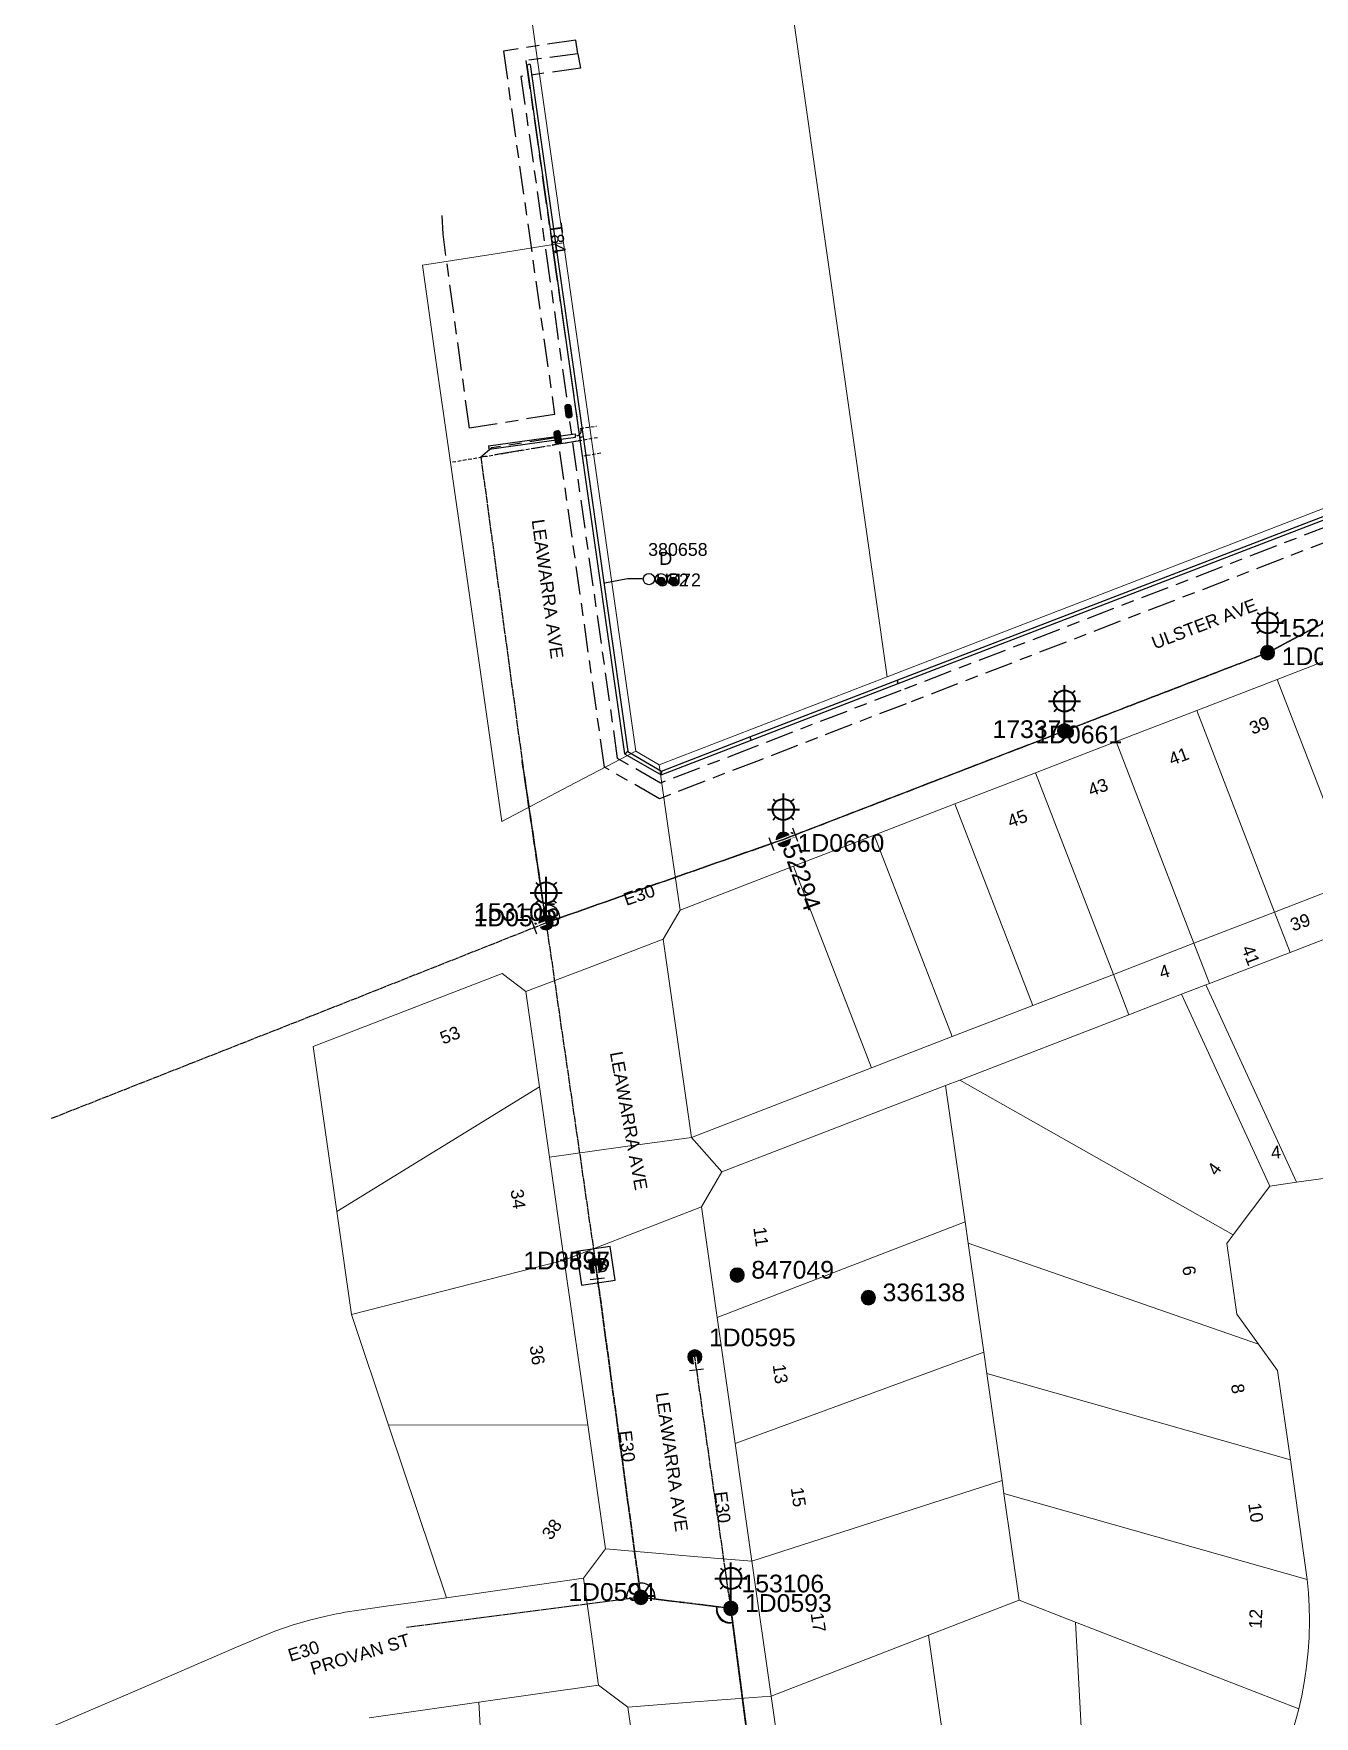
# Model space of a CAD drawing. Header units: metres. Extents: x 303026 to 304293, y 6173158 to 6174419.
# Drawn here: x 303026.3 to 303207, y 6173760.4 to 6173997.8 of the extents above; entities that cross this region are included whole.
import ezdxf
from ezdxf.enums import TextEntityAlignment as Align

# ---------------------------------------------------------------- set-up
doc = ezdxf.new("R2010")
doc.units = ezdxf.units.M
for name, pattern in [('Cable Exist OH', [1, 1, 0]), ('Cable Exist UG', [8.2, 4, -1.2, 1.8, -1.2]), ('DASHED', [0.75, 0.5, -0.25])]:
    doc.linetypes.add(name, pattern=pattern)
doc.layers.get('0').update_dxf_attribs({"color": 6})
doc.layers.add('Cadastre Land Parcels_SP_EXT', color=9, linetype='Continuous', lineweight=5)
doc.layers.add('Cadastre Roads_SP_EXT', color=9, linetype='Continuous', lineweight=5)
for name, color, linetype in [('Duct_SP_EXT', 7, 'Continuous'), ('Equip_HV_EXT', 7, 'Continuous'), ('Equip_SP_HV_EXT', 7, 'Continuous'), ('Equip_SP_SL_EXT', 7, 'Continuous'), ('Mains_HV_EXT', 7, 'Continuous'), ('Mains_LV_EXT', 7, 'Continuous'), ('Mains_SL_EXT', 7, 'Continuous'), ('SupportsOH_SP_TR_HV_LV_SL_EXT', 7, 'Continuous'), ('Trench_SP_EXT', 7, 'Continuous')]:
    doc.layers.add(name, color=color, linetype=linetype)
doc.layers.add('UNKNOWN_FEATURES', color=1, linetype='DASHED', plot=False)
doc.styles.add('iecARIAL', font='arial.ttf', dxfattribs={"height": 2})
doc.styles.add('POLE_LABEL', font='arial.ttf')
doc.styles.get("Standard").update_dxf_attribs({"font": 'arial.ttf'})

# ---------------------------------------------------------------- blocks, each defined once
blk = doc.blocks.new('DUCT_EXT')
blk.add_circle((0, 0.8), 0.8)
at = {"flags": 1}
blk.add_attdef('Z', (0, 0), '', height=0.2, dxfattribs=at)
at = {"flags": 9}
for tag, p in [('DUCT_CODE', (0, 0)), ('XSECT_TYPE', (0, -0.2)), ('STATE', (0, -0.6)), ('FB_REFERENCE', (0, -0.4)), ('NOTES', (0, -0.8))]:
    blk.add_attdef(tag, text='', height=0.2, dxfattribs=at).set_placement(p, align=Align.MIDDLE_LEFT)
blk = doc.blocks.new('SL_LANTERN_EXT')
at = {"lineweight": 40}
for p, q in [((-1.46, 5.68), (-1.06, 5.28)), ((0, 1.97), (0, 6.47)), ((1.46, 5.68), (1.06, 5.28)), ((-2.25, 4.22), (2.25, 4.22)), ((-1.46, 2.76), (-1.06, 3.16)), ((0, 0), (0, 2.72)), ((1.46, 2.76), (1.06, 3.16))]:
    blk.add_line(p, q, dxfattribs=at)
blk.add_circle((0, 4.22), 1.5, dxfattribs=at)
at = {"style": 'iecARIAL', "flags": 8}
blk.add_attdef('ASSET_NUM', (1.5, 1.5), '', height=2.5, dxfattribs=at)
for tag, p, height, flags in [('OPERATING_VOLTAGE', (0.98, -1.65), 0.2, 9), ('ORIENTATION', (0.98, -1.85), 0.2, 9), ('OWNED_BY', (0.98, -2.05), 0.2, 9), ('STATE', (0.98, -2.25), 0.2, 9), ('CONSTRUCTED_VOLTAGE', (0.98, -0.65), 0.2, 9), ('CONTROL_TYPE', (0.98, -0.85), 0.2, 9), ('LANTERN_PURPOSE', (0.98, -1.05), 0.2, 9), ('LANTERN_TYPE', (0.98, -1.25), 0.2, 9), ('NO_PHASES', (0.98, -1.45), 0.2, 9), ('USAGE', (0.98, -2.45), 0.2, 9), ('LNUMBER', (2.18, -3.25), 2.5, 8), ('CEXIST', (0.98, -2.65), 0.2, 9), ('CNEW', (0.98, -2.85), 0.2, 9), ('CNUMBER', (0.98, -3.05), 0.2, 9), ('CREMOVE', (0.98, -3.25), 0.2, 9), ('CREPLACE', (0.98, -3.45), 0.2, 9), ('LKINGHEIGHT', (0.98, -3.65), 0.2, 9), ('LBRACKET', (0.98, -3.85), 0.2, 9), ('LBRACKETVOCAB', (0.98, -4.05), 0.2, 9), ('LCATEGORY', (0.98, -4.25), 0.2, 9), ('LCHARGE1', (0.98, -4.45), 0.2, 9), ('LCHARGE1PERCENT', (0.98, -4.65), 0.2, 9), ('LCHARGE2', (0.98, -4.85), 0.2, 9), ('LCHARGE2PERCENT', (0.98, -5.05), 0.2, 9), ('LCHARGE3', (0.98, -5.25), 0.2, 9), ('LCHARGE3PERCENT', (0.98, -5.45), 0.2, 9), ('LEXIST', (0.98, -5.65), 0.2, 9), ('LLAMP', (0.98, -5.85), 0.2, 9), ('LLAMPVOCAB', (0.98, -6.05), 0.2, 9), ('LMAST', (0.98, -6.25), 0.2, 9), ('LMASTVOCAB', (0.98, -6.45), 0.2, 9), ('LNEW', (0.98, -6.65), 0.2, 9), ('LANTNUMBER', (0.98, -6.85), 0.2, 9), ('LOUTREACH', (0.98, -7.25), 0.2, 9), ('STREETNAME', (0.98, -9.25), 0.2, 9), ('SUBURB', (0.98, -9.45), 0.2, 1), ('LOUTREACHVOCAB', (0.98, -7.45), 0.2, 9), ('LRATECODE', (0.98, -7.65), 0.2, 9), ('LREMOVE', (0.98, -7.85), 0.2, 9), ('LREPLACE', (0.98, -8.05), 0.2, 9), ('LTYPE', (0.98, -8.25), 0.2, 9), ('LTYPEVOCAB', (0.98, -8.45), 0.2, 9), ('LEGEND', (0.98, -8.65), 0.2, 9), ('LOCATION', (0.98, -8.85), 0.2, 9), ('NOTES', (0.98, -9.05), 0.2, 9)]:
    blk.add_attdef(tag, p, '', height=height, dxfattribs=dict(flags=flags))
blk = doc.blocks.new('POLE_EXT')
blk.add_hatch(color=256).paths.add_polyline_path([(-1, 0, 1), (1, 0, 1)])
blk.add_lwpolyline([(-1, 0, 1), (1, 0, 1)], format="xyb", close=True)
for tag, height, flags, p in [('pNumber', 2.5, 8, (-17.84, 2.07)), ('OWNED_BY', 0.2, 9, (1.35, -0.4)), ('SPECIAL_USE', 0.2, 9, (1.35, -0.8)), ('STATE', 0.2, 9, (1.35, -1)), ('cLV', 0.2, 9, (1.35, -1.4)), ('hDepth', 0.2, 9, (1.35, -1.6)), ('hDia', 0.2, 9, (1.35, -1.8)), ('cHV', 0.2, 9, (1.35, -2)), ('PARENT', 0.2, 9, (1.35, -0.6)), ('USAGE', 0.2, 9, (1.35, -1.2)), ('LBRACKET', 0.2, 9, (1.35, -2.2)), ('LExisting', 0.2, 9, (1.35, -2.4)), ('cLinedev', 0.2, 9, (1.35, -3.4)), ('pExisting', 0.2, 9, (1.35, -3.8)), ('pFooting', 0.2, 9, (1.35, -4.4)), ('pNew', 0.2, 9, (1.35, -4.6)), ('LANTNUMBER', 0.2, 9, (1.35, -2.6)), ('LOther', 0.2, 9, (1.35, -2.8)), ('LRemove', 0.2, 9, (1.35, -3)), ('LEGEND', 0.2, 9, (1.35, -3.2)), ('LOCATION', 0.2, 9, (1.35, -3.6)), ('PFNUMBER', 0.2, 9, (1.35, -4)), ('NEWPFNUMBER', 0.2, 9, (1.35, -4.2)), ('pRelocate', 0.2, 9, (1.35, -5)), ('pRemove', 0.2, 9, (1.35, -5.2)), ('pReplace', 0.2, 9, (1.35, -5.4)), ('pStay', 0.2, 9, (1.35, -5.6)), ('pType', 0.2, 9, (1.35, -5.8)), ('cspan', 0.2, 9, (1.35, -6)), ('STREETNAME', 0.2, 9, (1.35, -6.2)), ('SUBURB', 0.2, 9, (1.35, -6.4)), ('OPERATED_BY', 0.2, 9, (1.36, -7.01)), ('NOTES', 0.2, 9, (1.35, -6.6)), ('MAINTAINED_BY', 0.2, 9, (1.36, -6.81))]:
    blk.add_attdef(tag, text='', height=height, dxfattribs=dict(flags=flags)).set_placement(p, align=Align.MIDDLE_LEFT)
at = {"style": 'POLE_LABEL'}
for tag, height, flags, p in [('ASSET_NUM', 2.5, 8, (2, 2)), ('STRUCTURE_PLANT_NUMBER', 0.2, 9, (1.35, 0.03)), ('STREET_CODE', 0.2, 9, (1.35, -0.2))]:
    blk.add_attdef(tag, text='', height=height, dxfattribs=dict(at, flags=flags)).set_placement(p, align=Align.MIDDLE_LEFT)
at = {"flags": 1}
blk.add_attdef('Z', (1.35, -7.33), '', height=0.2, dxfattribs=at)
blk = doc.blocks.new('HV_STJ_EXT')
h = blk.add_hatch(color=256)
edge = h.paths.add_edge_path()
edge.add_ellipse((-0.59, 0.13), major_axis=(0.226, 0.226), ratio=1, start_angle=45, end_angle=135)
edge.add_line((-0.91, 0.13), (-0.91, -0.13))
edge.add_ellipse((-0.59, -0.13), major_axis=(0.226, 0.226), ratio=1, start_angle=135, end_angle=225)
edge.add_line((-0.59, -0.45), (0.59, -0.45))
edge.add_ellipse((0.59, -0.13), major_axis=(-0.226, 0.226), ratio=1, start_angle=135, end_angle=225)
edge.add_line((0.91, -0.13), (0.91, 0.13))
edge.add_ellipse((0.59, 0.13), major_axis=(-0.226, 0.226), ratio=1, start_angle=225, end_angle=315)
edge.add_line((0.59, 0.45), (-0.59, 0.45))
blk.add_lwpolyline([(-0.91, 0.13), (-0.91, -0.13, 0.414214), (-0.59, -0.45), (0.59, -0.45, 0.414214), (0.91, -0.13), (0.91, 0.13, 0.414214), (0.59, 0.45), (-0.59, 0.45, 0.414214)], format="xyb", close=True)
for tag, flags, p in [('ORIENTATION', 9, (1.5, 0)), ('Z', 1, (1.5, -0.8)), ('USAGE', 9, (1.5, -0.2)), ('LEGEND', 9, (1.5, -0.4)), ('NOTES', 9, (1.5, -0.6))]:
    blk.add_attdef(tag, text='', height=0.2, dxfattribs=dict(flags=flags)).set_placement(p, align=Align.MIDDLE_LEFT)
blk = doc.blocks.new('HV_LOAD_BREAK_EXT')
blk.add_lwpolyline([(-2.4, -2.4), (2.4, -2.4), (2.4, 2.4), (-2.4, 2.4)], close=True)
at = {"insert": (-1.1, 0.99), "char_height": 2, "width": 2.9628, "attachment_point": 1}
blk.add_mtext('{\\Fisocp|c0;LB}', dxfattribs=at)
for tag, height, flags, p in [('ASSET_NUM', 2.5, 8, (2, 2)), ('STREET_CODE', 0.2, 9, (1.5, 0)), ('ACTUAL_STATUS', 0.2, 9, (1.5, -0.2)), ('CONSTRUCTED_VOLTAGE', 0.2, 9, (1.5, -0.4)), ('OPERATING_VOLTAGE', 0.2, 9, (1.5, -0.8)), ('ORIENTATION', 0.2, 9, (1.5, -1)), ('OWNED_BY', 0.2, 9, (1.5, -1.2)), ('OPERATED_BY', 0.2, 9, (1.5, -1.4)), ('STATE', 0.2, 9, (1.5, -1.8)), ('SWITCH_TYPE', 0.2, 9, (1.5, -2)), ('NO_PHASES', 0.2, 9, (1.5, -0.6)), ('MAINTAINED_BY', 0.2, 9, (1.5, -1.6)), ('USAGE', 0.2, 9, (1.5, -2.2)), ('LEGEND', 0.2, 9, (1.5, -2.4)), ('STREETNAME', 0.2, 9, (1.5, -2.8)), ('SUBURB', 0.2, 9, (1.5, -3)), ('Z', 0.2, 1, (1.5, -3.6)), ('LOCATION', 0.2, 9, (1.5, -2.6)), ('NOTES', 0.2, 9, (1.5, -3.2)), ('LABEL_ALIGNMENT', 0.2, 9, (1.5, -3.4))]:
    blk.add_attdef(tag, text='', height=height, dxfattribs=dict(flags=flags)).set_placement(p, align=Align.MIDDLE_LEFT)
blk = doc.blocks.new('End Shackle_EXT')
at = {"flags": 9}
blk.add_attdef('NOTES', text='', height=0.2, dxfattribs=at).set_placement((0, -1.6), align=Align.MIDDLE_LEFT)
blk.add_wipeout([(0, 0.25), (1.81, 0.25), (1.82, -0.25), (0, -0.25)])
blk.add_line((1.81, -1), (1.81, 1))
at = {"flags": 1}
blk.add_attdef('Z', (0, 0), '', height=0.2, dxfattribs=at)
at = {"flags": 9}
for tag, p in [('CONNECTOR_TYPE', (0, 0)), ('CONSTRUCTED_VOLTAGE', (0, -0.2)), ('OPERATING_VOLTAGE', (0, -0.6)), ('ORIENTATION', (0, -0.8)), ('OWNED_BY', (0, -1)), ('STATE', (0, -1.2)), ('NO_PHASES', (0, -0.4)), ('USAGE', (0, -1.4))]:
    blk.add_attdef(tag, text='', height=0.2, dxfattribs=at).set_placement(p, align=Align.MIDDLE_LEFT)
blk = doc.blocks.new('CABLE_LARGE_EXT')
h = blk.add_hatch(color=256)
edge = h.paths.add_edge_path()
edge.add_arc((0, 0.55), 0.55, 0, 360)
blk.add_circle((0, 0.55), 0.55)
at = {"flags": 1}
blk.add_attdef('Z', (0, 0), '', height=0.2, dxfattribs=at)
at = {"flags": 9}
for tag, p in [('COND_CODE', (0, 0)), ('STATE', (0, -0.4)), ('XSECT_SIZE', (0, -0.6)), ('FB_REFERENCE', (0, -0.2)), ('NOTES', (0, -0.8))]:
    blk.add_attdef(tag, text='', height=0.2, dxfattribs=at).set_placement(p, align=Align.MIDDLE_LEFT)

msp = doc.modelspace()

# ---------------------------------------------------------------- linework, layer by layer
at = {"layer": 'Cadastre Land Parcels_SP_EXT', "linetype": 'Continuous'}
for points in [[(303230.15, 6173939.26), (303235.02, 6173942.75), (303230.35, 6173975.54), (303228.12, 6173991.23), (303225.88, 6174006.93), (303223.65, 6174022.62), (303221.41, 6174038.31), (303219.18, 6174054.01), (303216.95, 6174069.7), (303214.71, 6174085.39), (303212.48, 6174101.08), (303210.24, 6174116.78), (303205.11, 6174152.8), (303116.59, 6174118.63), (303146.7, 6173907.06), (303230.15, 6173939.26)], [(303146.7, 6173907.06), (303116.59, 6174118.63), (303110.02, 6174116.1), (303084.4, 6174106.21), (303081.98, 6174102.09), (303097.97, 6173989.74), (303101.03, 6173968.25), (303111.24, 6173896.55), (303114.51, 6173894.63), (303146.7, 6173907.06)], [(303224.09, 6173882.64), (303213.1, 6173911.08), (303201.73, 6173906.68), (303212.72, 6173878.25), (303224.09, 6173882.64)], [(303212.72, 6173878.25), (303201.73, 6173906.68), (303190.36, 6173902.29), (303201.34, 6173873.85), (303212.72, 6173878.25)], [(303201.34, 6173873.85), (303190.36, 6173902.29), (303178.98, 6173897.9), (303189.97, 6173869.46), (303201.34, 6173873.85)], [(303189.97, 6173869.46), (303178.98, 6173897.9), (303167.61, 6173893.5), (303178.6, 6173865.06), (303189.97, 6173869.46)], [(303178.6, 6173865.06), (303167.61, 6173893.5), (303156.24, 6173889.11), (303167.22, 6173860.67), (303178.6, 6173865.06)], [(303167.22, 6173860.67), (303156.24, 6173889.11), (303144.86, 6173884.71), (303155.85, 6173856.28), (303167.22, 6173860.67)], [(303155.85, 6173856.28), (303144.86, 6173884.71), (303133.49, 6173880.32), (303144.48, 6173851.88), (303155.85, 6173856.28)], [(303144.48, 6173851.88), (303133.49, 6173880.32), (303117.5, 6173874.14), (303115.09, 6173870.02), (303119.07, 6173842.07), (303144.48, 6173851.88)], [(303224.92, 6173876.42), (303214.92, 6173872.56), (303203.54, 6173868.17), (303192.17, 6173863.77), (303191.64, 6173863.57), (303204.44, 6173835.73), (303210.66, 6173836.61), (303213.34, 6173834.6), (303224.92, 6173876.42)], [(303214.92, 6173872.56), (303212.72, 6173878.25), (303201.34, 6173873.85), (303203.54, 6173868.17), (303214.92, 6173872.56)], [(303203.54, 6173868.17), (303201.34, 6173873.85), (303189.97, 6173869.46), (303192.17, 6173863.77), (303203.54, 6173868.17)], [(303188.22, 6173862.25), (303191.64, 6173863.57), (303192.17, 6173863.77), (303189.97, 6173869.46), (303178.6, 6173865.06), (303180.79, 6173859.38), (303188.22, 6173862.25)], [(303097.64, 6173849.19), (303095.72, 6173862.66), (303092.36, 6173865.18), (303065.72, 6173854.9), (303069.05, 6173831.59), (303097.64, 6173849.19)], [(303200.66, 6173835.19), (303188.22, 6173862.25), (303180.79, 6173859.38), (303156.95, 6173850.16), (303195.51, 6173828.33), (303200.66, 6173835.19)], [(303202.57, 6173835.46), (303204.44, 6173835.73), (303191.64, 6173863.57), (303188.22, 6173862.25), (303200.66, 6173835.19), (303202.57, 6173835.46)], [(303196.02, 6173817.11), (303194.6, 6173827.11), (303195.51, 6173828.33), (303156.95, 6173850.16), (303154.94, 6173849.39), (303157.68, 6173830.17), (303158.12, 6173827.15), (303199.09, 6173812.88), (303196.02, 6173817.11)], [(303101.12, 6173824.75), (303099.05, 6173839.3), (303097.64, 6173849.19), (303069.05, 6173831.59), (303071.12, 6173817.1), (303101.12, 6173824.75)], [(303157.68, 6173830.17), (303154.94, 6173849.39), (303123.38, 6173837.19), (303120.49, 6173832.26), (303122.71, 6173816.67), (303157.68, 6173830.17)], [(303160.31, 6173811.76), (303158.12, 6173827.15), (303157.68, 6173830.17), (303122.71, 6173816.67), (303125.25, 6173798.86), (303160.31, 6173811.76)], [(303201.77, 6173809.18), (303199.09, 6173812.88), (303158.12, 6173827.15), (303160.31, 6173811.76), (303160.74, 6173808.74), (303203.57, 6173796.58), (303201.77, 6173809.18)], [(303104.44, 6173801.51), (303101.12, 6173824.75), (303071.12, 6173817.1), (303076.35, 6173801.49), (303104.44, 6173801.51)], [(303162.89, 6173793.65), (303160.74, 6173808.74), (303160.31, 6173811.76), (303125.25, 6173798.86), (303127.61, 6173782.26), (303162.89, 6173793.65)], [(303203.57, 6173796.58), (303160.74, 6173808.74), (303162.89, 6173793.65), (303163.15, 6173791.84), (303205.95, 6173779.69), (303203.57, 6173796.58)], [(303103.83, 6173779.88), (303106.94, 6173784.01), (303104.44, 6173801.51), (303076.35, 6173801.49), (303084.52, 6173777.12), (303103.83, 6173779.88)], [(303152.5, 6173771.82), (303165.3, 6173776.76), (303163.15, 6173791.84), (303162.89, 6173793.65), (303127.61, 6173782.26), (303130.33, 6173763.25), (303152.5, 6173771.82)], [(303205.18, 6173763.3), (303205.52, 6173765.17), (303205.8, 6173767.05), (303206.07, 6173769.57), (303206.2, 6173771.47), (303206.25, 6173774), (303206.22, 6173775.9), (303206.12, 6173777.8), (303205.95, 6173779.69), (303163.15, 6173791.84), (303165.3, 6173776.76), (303173.26, 6173773.67), (303204.76, 6173761.44), (303205.18, 6173763.3)], [(303174.81, 6173744.96), (303173.26, 6173773.67), (303165.3, 6173776.76), (303152.5, 6173771.82), (303156.7, 6173742.38), (303174.81, 6173744.96)], [(303156.7, 6173742.38), (303152.5, 6173771.82), (303130.33, 6173763.25), (303133.25, 6173742.73), (303137.39, 6173739.63), (303156.7, 6173742.38)], [(303199.69, 6173747.98), (303201.49, 6173751.93), (303201.99, 6173753.08), (303202.7, 6173754.84), (303203.35, 6173756.61), (303203.93, 6173758.41), (303204.45, 6173760.22), (303204.76, 6173761.44), (303173.26, 6173773.67), (303174.81, 6173744.96), (303180.04, 6173745.71), (303181.79, 6173745.92), (303183.54, 6173746.07), (303185.29, 6173746.15), (303187.05, 6173746.16), (303188.8, 6173746.11), (303190.55, 6173745.99), (303192.88, 6173745.72), (303194.61, 6173745.44), (303199.69, 6173747.98)], [(303113.22, 6173739.95), (303110.12, 6173761.68), (303105.99, 6173764.78), (303089.09, 6173762.37), (303090.87, 6173730.62), (303113.22, 6173739.95)]]:
    msp.add_lwpolyline(points, close=True, dxfattribs=at)
at = {"layer": 'Cadastre Roads_SP_EXT', "linetype": 'Continuous'}
for points in [[(303101.78, 6173891.61), (303111.24, 6173896.55), (303101.03, 6173968.25), (303091.11, 6173966.68), (303081.13, 6173965.11), (303082.85, 6173953.04), (303085, 6173937.95), (303087.15, 6173922.86), (303092.31, 6173886.65), (303101.78, 6173891.61)], [(303133.49, 6173880.32), (303144.86, 6173884.71), (303156.24, 6173889.11), (303167.61, 6173893.5), (303178.98, 6173897.9), (303190.36, 6173902.29), (303201.73, 6173906.68), (303213.1, 6173911.08), (303221.63, 6173914.38), (303224.2, 6173916.21), (303237.51, 6173925.74), (303246.18, 6173931.95), (303254.86, 6173938.16), (303250.47, 6173944.39), (303246.06, 6173950.64), (303235.02, 6173942.75), (303230.15, 6173939.26), (303146.7, 6173907.06), (303114.51, 6173894.63), (303116, 6173884.39), (303117.5, 6173874.14), (303133.49, 6173880.32)], [(303109.09, 6173840.69), (303119.07, 6173842.07), (303115.09, 6173870.02), (303105.41, 6173866.34), (303095.72, 6173862.66), (303097.64, 6173849.19), (303099.05, 6173839.3), (303109.09, 6173840.69)], [(303154.94, 6173849.39), (303156.95, 6173850.16), (303180.79, 6173859.38), (303178.6, 6173865.06), (303167.22, 6173860.67), (303155.85, 6173856.28), (303144.48, 6173851.88), (303119.07, 6173842.07), (303121.24, 6173839.62), (303123.38, 6173837.19), (303154.94, 6173849.39)], [(303202.57, 6173835.46), (303204.44, 6173835.73), (303191.64, 6173863.57), (303190.2, 6173863.01), (303188.22, 6173862.25), (303200.66, 6173835.19), (303202.57, 6173835.46)], [(303125.25, 6173798.86), (303122.71, 6173816.67), (303120.49, 6173832.26), (303110.81, 6173828.51), (303101.12, 6173824.75), (303104.44, 6173801.51), (303106.94, 6173784.01), (303117.31, 6173783.13), (303119.43, 6173782.95), (303127.61, 6173782.26), (303125.25, 6173798.86)], [(303123.25, 6173741.34), (303133.25, 6173742.73), (303130.33, 6173763.25), (303120.18, 6173762.46), (303110.12, 6173761.68), (303113.22, 6173739.95), (303123.25, 6173741.34)]]:
    msp.add_lwpolyline(points, close=True, dxfattribs=at)
for points in [[(303210.66, 6173836.61), (303204.44, 6173835.73), (303202.57, 6173835.46), (303200.66, 6173835.19), (303195.51, 6173828.33), (303194.6, 6173827.11), (303196.02, 6173817.11), (303199.09, 6173812.88), (303201.77, 6173809.18), (303203.57, 6173796.58), (303205.95, 6173779.69), (303206.12, 6173777.8), (303206.22, 6173775.9), (303206.25, 6173774), (303206.2, 6173771.47), (303206.07, 6173769.57), (303205.8, 6173767.05), (303205.52, 6173765.17), (303205.18, 6173763.3), (303204.76, 6173761.44), (303204.45, 6173760.22)], [(303073.62, 6173760.16), (303089.09, 6173762.37), (303105.99, 6173764.78), (303104.91, 6173772.32), (303103.83, 6173779.88), (303084.52, 6173777.12), (303080.55, 6173776.55), (303076.03, 6173775.91), (303071.5, 6173775.26), (303070.87, 6173775.17), (303070.24, 6173775.07), (303069.61, 6173774.96), (303068.99, 6173774.85), (303067.73, 6173774.59), (303065.22, 6173773.98), (303062.74, 6173773.25), (303060.31, 6173772.41), (303057.92, 6173771.44), (303054.56, 6173770), (303040.56, 6173763.96), (303026.28, 6173757.81)]]:
    msp.add_lwpolyline(points, dxfattribs=at)
at = {"layer": 'Duct_SP_EXT'}
for p, q in [((303095.86, 6173993.39), (303096.09, 6173993.42)), ((303095.86, 6173993.39), (303099.64, 6173966.85)), ((303096.33, 6173993.45), (303096.09, 6173993.42)), ((303096.33, 6173993.45), (303100.11, 6173966.92)), ((303099.64, 6173966.85), (303099.87, 6173966.89)), ((303099.64, 6173966.85), (303103.31, 6173940.84)), ((303100.11, 6173966.92), (303099.87, 6173966.89)), ((303100.11, 6173966.92), (303103.79, 6173940.91)), ((303090.46, 6173939.61), (303102.67, 6173941.32)), ((303090.52, 6173939.14), (303102.74, 6173940.84)), ((303102.67, 6173941.32), (303102.71, 6173941.08)), ((303102.74, 6173940.84), (303102.71, 6173941.08)), ((303103.31, 6173940.84), (303103.55, 6173940.87)), ((303103.31, 6173940.84), (303103.55, 6173940.87)), ((303103.31, 6173940.84), (303109.65, 6173896.19)), ((303103.79, 6173940.91), (303103.55, 6173940.87)), ((303103.79, 6173940.91), (303103.55, 6173940.87)), ((303103.79, 6173940.91), (303110.09, 6173896.49)), ((303090.46, 6173939.61), (303090.49, 6173939.37)), ((303090.52, 6173939.14), (303090.49, 6173939.37)), ((303148.08, 6173906.55), (303231.48, 6173938.65)), ((303148.25, 6173906.11), (303231.71, 6173938.22)), ((303127.33, 6173898.56), (303148.08, 6173906.55)), ((303127.51, 6173898.11), (303148.25, 6173906.11)), ((303148.08, 6173906.55), (303148.17, 6173906.33)), ((303148.25, 6173906.11), (303148.17, 6173906.33)), ((303114.81, 6173893.22), (303127.51, 6173898.11)), ((303114.86, 6173893.75), (303127.33, 6173898.56)), ((303127.33, 6173898.56), (303127.42, 6173898.34)), ((303127.51, 6173898.11), (303127.42, 6173898.34)), ((303109.65, 6173896.19), (303109.87, 6173896.34)), ((303109.65, 6173896.19), (303114.81, 6173893.22)), ((303110.09, 6173896.49), (303109.87, 6173896.34)), ((303110.09, 6173896.49), (303114.86, 6173893.75)), ((303114.81, 6173893.22), (303114.84, 6173893.49)), ((303114.86, 6173893.75), (303114.84, 6173893.49))]:
    msp.add_line(p, q, dxfattribs=at)
msp.add_lwpolyline([(303112.11, 6173920.86), (303110.05, 6173920.86), (303106.86, 6173920.27)], dxfattribs=at)
at = {"layer": 'Mains_HV_EXT', "linetype": 'Cable Exist UG'}
for points in [[(303103.07, 6173994.94), (303102.75, 6173996.88), (303092.55, 6173995.33), (303099.78, 6173944.05), (303087.76, 6173942.13), (303084.04, 6173969.51), (303083.92, 6173972.14)], [(303103.07, 6173994.94), (303103.42, 6173992.92), (303095.01, 6173991.73), (303095.01, 6173991.73), (303098.59, 6173966.7), (303101.73, 6173944.52)], [(303232.21, 6173937.28), (303148.63, 6173905.12), (303127.89, 6173897.12), (303127.89, 6173897.12), (303114.72, 6173892.05), (303108.67, 6173895.52), (303101.73, 6173944.52)], [(303100.24, 6173940.82), (303090.91, 6173939.35), (303089.36, 6173938.05)], [(303233.15, 6173935.5), (303149.35, 6173903.25), (303128.61, 6173895.26), (303114.56, 6173889.84), (303106.83, 6173894.28), (303100.24, 6173940.82)]]:
    msp.add_lwpolyline(points, dxfattribs=at)
at = {"layer": 'Mains_HV_EXT', "linetype": 'Continuous'}
for points in [[(303113.92, 6173776.94, 0.490059), (303111.68, 6173779.16)], [(303122.66, 6173775.86, 0.485219), (303124.88, 6173773.64)]]:
    msp.add_lwpolyline(points, format="xyb", dxfattribs=at)
at = {"layer": 'Mains_HV_EXT', "linetype": 'Cable Exist OH'}
for points in [[(303111.94, 6173777.18), (303124.64, 6173775.63)], [(303124.64, 6173775.63), (303130, 6173734.14), (303135.83, 6173695.66)]]:
    msp.add_lwpolyline(points, dxfattribs=at)
at = {"layer": 'Mains_LV_EXT', "linetype": 'Cable Exist UG'}
msp.add_lwpolyline([(303103.07, 6173994.94), (303095.72, 6173993.98), (303095.72, 6173993.98), (303099.58, 6173966.84), (303103.37, 6173940.36), (303089.36, 6173938.05)], dxfattribs=at)
at = {"layer": 'Mains_LV_EXT', "linetype": 'Cable Exist OH'}
for points in [[(303200.35, 6173910.44), (303235.26, 6173929.06)], [(303171.71, 6173899.41), (303200.35, 6173910.44)], [(303111.94, 6173777.18), (303078.87, 6173772.91)], [(303124.64, 6173775.63), (303111.94, 6173777.18)], [(303130, 6173734.14), (303124.64, 6173775.63)]]:
    msp.add_lwpolyline(points, dxfattribs=at)
at = {"layer": 'Mains_LV_EXT', "linetype": 'Continuous'}
for points in [[(303100.49, 6173872.85, 0.500339), (303098.62, 6173874.81)], [(303113.92, 6173776.93, 1.155062), (303109.96, 6173776.9)], [(303122.67, 6173775.89, 0.575963), (303124.9, 6173773.63)]]:
    msp.add_lwpolyline(points, format="xyb", dxfattribs=at)
at = {"layer": 'Mains_SL_EXT', "linetype": 'Cable Exist OH'}
for points in [[(303282, 6173962.02), (303259.81, 6173946.27), (303235.26, 6173929.06), (303200.35, 6173910.44), (303171.71, 6173899.41)], [(303124.64, 6173775.63), (303130, 6173734.14)]]:
    msp.add_lwpolyline(points, dxfattribs=at)
at = {"layer": 'Trench_SP_EXT', "linetype": 'Cable Exist UG'}
msp.add_lwpolyline([(303103.49, 6173941.97, -0.513892), (303102.9, 6173941.07)], format="xyb", dxfattribs=at)
at = {"layer": 'UNKNOWN_FEATURES'}
for points in [[(303085.37, 6173937.36), (303105.94, 6173940.85)], [(303103.38, 6173942.1), (303105.7, 6173942.43)], [(303106.29, 6173938.59), (303103.88, 6173938.18)]]:
    msp.add_lwpolyline(points, dxfattribs=at)

# ---------------------------------------------------------------- block references
at = {"layer": 'Duct_SP_EXT'}
for name, p in [('DUCT_EXT', (303113.08, 6173920.03)), ('DUCT_EXT', (303114.79, 6173920.01)), ('DUCT_EXT', (303116.5, 6173920.02)), ('CABLE_LARGE_EXT', (303114.79, 6173920.01)), ('CABLE_LARGE_EXT', (303116.5, 6173920.02))]:
    msp.add_blockref(name, p, dxfattribs=at)
at = {"layer": 'Equip_HV_EXT'}
for p, rotation in [((303101.73, 6173944.52), 278.0655349645136), ((303100.2, 6173940.82), 279.1657301242245)]:
    msp.add_blockref('HV_STJ_EXT', p, dxfattribs=dict(at, rotation=rotation))
at = {"layer": 'Equip_SP_HV_EXT'}
ref = msp.add_blockref('HV_LOAD_BREAK_EXT', (303105.6, 6173823.94), dxfattribs=dict(at, rotation=8.565378501860042))
ref.add_attrib('ASSET_NUM', 'D3835', dxfattribs={"layer": '0', "height": 2.5}).set_placement((303107.6, 6173824.69), align=Align.MIDDLE_RIGHT)
at = {"layer": 'Equip_SP_SL_EXT'}
ref = msp.add_blockref('SL_LANTERN_EXT', (303200.35, 6173910.44), dxfattribs=at)
ref.add_attrib('ASSET_NUM', '152293', dxfattribs={"layer": '0', "height": 2.5, "style": 'iecARIAL'}).set_placement((303201.85, 6173911.94), align=Align.BOTTOM_LEFT)
ref = msp.add_blockref('SL_LANTERN_EXT', (303171.71, 6173899.41), dxfattribs=at)
ref.add_attrib('ASSET_NUM', '173375', dxfattribs={"layer": '0', "height": 2.5, "style": 'iecARIAL'}).set_placement((303173.21, 6173900.91), align=Align.TOP_RIGHT)
ref = msp.add_blockref('SL_LANTERN_EXT', (303132.05, 6173884.11), dxfattribs=at)
ref.add_attrib('ASSET_NUM', '152294', dxfattribs={"layer": '0', "height": 2.5, "rotation": 289.4309, "style": 'iecARIAL'}).set_placement((303133.55, 6173885.61), align=Align.TOP_LEFT)
ref = msp.add_blockref('SL_LANTERN_EXT', (303098.57, 6173872.35), dxfattribs=at)
ref.add_attrib('ASSET_NUM', '153105', dxfattribs={"layer": '0', "height": 2.5, "rotation": 359.9347, "style": 'iecARIAL'}).set_placement((303100.07, 6173873.85), align=Align.MIDDLE_RIGHT)
ref = msp.add_blockref('SL_LANTERN_EXT', (303124.64, 6173775.63), dxfattribs=at)
ref.add_attrib('ASSET_NUM', '153106', dxfattribs={"layer": '0', "height": 2.5, "rotation": 359.9599, "style": 'iecARIAL'}).set_placement((303126.14, 6173777.13), align=Align.BOTTOM_LEFT)
at = {"layer": 'SupportsOH_SP_TR_HV_LV_SL_EXT'}
ref = msp.add_blockref('POLE_EXT', (303200.35, 6173910.44), dxfattribs=at)
ref.add_attrib('ASSET_NUM', '1D0662', dxfattribs={"layer": '0', "height": 2.5, "style": 'POLE_LABEL'}).set_placement((303202.35, 6173911.19), align=Align.TOP_LEFT)
ref = msp.add_blockref('POLE_EXT', (303171.71, 6173899.41), dxfattribs=at)
ref.add_attrib('ASSET_NUM', '1D0661', dxfattribs={"layer": '0', "height": 2.5, "style": 'POLE_LABEL'}).set_placement((303173.71, 6173900.16), align=Align.TOP_CENTER)
ref = msp.add_blockref('POLE_EXT', (303132.05, 6173884.11), dxfattribs=at)
ref.add_attrib('ASSET_NUM', '1D0660', dxfattribs={"layer": '0', "height": 2.5, "style": 'POLE_LABEL'}).set_placement((303134.05, 6173884.86), align=Align.TOP_LEFT)
ref = msp.add_blockref('POLE_EXT', (303098.57, 6173872.35), dxfattribs=at)
ref.add_attrib('ASSET_NUM', '1D0598', dxfattribs={"layer": '0', "height": 2.5, "style": 'POLE_LABEL'}).set_placement((303100.57, 6173873.1), align=Align.MIDDLE_RIGHT)
ref = msp.add_blockref('POLE_EXT', (303105.6, 6173823.94), dxfattribs=at)
ref.add_attrib('ASSET_NUM', '1D0597', dxfattribs={"layer": '0', "height": 2.5, "style": 'POLE_LABEL'}).set_placement((303107.6, 6173824.69), align=Align.MIDDLE_RIGHT)
ref = msp.add_blockref('POLE_EXT', (303125.53, 6173822.64), dxfattribs=at)
ref.add_attrib('ASSET_NUM', '847049', dxfattribs={"layer": '0', "height": 2.5, "style": 'POLE_LABEL'}).set_placement((303127.53, 6173823.39), align=Align.MIDDLE_LEFT)
ref = msp.add_blockref('POLE_EXT', (303144.04, 6173819.45), dxfattribs=at)
ref.add_attrib('ASSET_NUM', '336138', dxfattribs={"layer": '0', "height": 2.5, "style": 'POLE_LABEL'}).set_placement((303146.04, 6173820.2), align=Align.MIDDLE_LEFT)
ref = msp.add_blockref('POLE_EXT', (303119.56, 6173811.1), dxfattribs=at)
ref.add_attrib('ASSET_NUM', '1D0595', dxfattribs={"layer": '0', "height": 2.5, "style": 'POLE_LABEL'}).set_placement((303121.56, 6173811.85), align=Align.BOTTOM_LEFT)
ref = msp.add_blockref('POLE_EXT', (303111.94, 6173777.18), dxfattribs=at)
ref.add_attrib('ASSET_NUM', '1D0594', dxfattribs={"layer": '0', "height": 2.5, "style": 'POLE_LABEL'}).set_placement((303113.94, 6173777.93), align=Align.MIDDLE_RIGHT)
ref = msp.add_blockref('POLE_EXT', (303124.64, 6173775.63), dxfattribs=at)
ref.add_attrib('ASSET_NUM', '1D0593', dxfattribs={"layer": '0', "height": 2.5, "style": 'POLE_LABEL'}).set_placement((303126.64, 6173776.38), align=Align.MIDDLE_LEFT)

# ---------------------------------------------------------------- texts
at = {"layer": 'Cadastre Land Parcels_SP_EXT'}
for s, rotation, p in [('39', 20.768, (303198.21, 6173898.87)), ('41', 20.7631, (303186.83, 6173894.49)), ('43', 20.7469, (303175.44, 6173890.13)), ('45', 20.8657, (303164.08, 6173885.72)), ('39', 19.1803, (303203.93, 6173871.12)), ('41', 290.9071, (303196.65, 6173868.75)), ('4', 16.5397, (303185.38, 6173864.41)), ('53', 21.6669, (303084.05, 6173855.15)), ('4', 5.5989, (303200.92, 6173839.03)), ('4', 54.0243, (303193.15, 6173836.53)), ('34', 278.0443, (303093.55, 6173834.63)), ('11', 278.1936, (303127.8, 6173829.31)), ('6', 278.3983, (303188.31, 6173823.83)), ('36', 278.1841, (303096.25, 6173812.61)), ('13', 278.1335, (303130.53, 6173809.96)), ('8', 278.3723, (303195.18, 6173807.17)), ('15', 278.2483, (303133.08, 6173792.58)), ('10', 278.218, (303197.61, 6173790.4)), ('38', 53.1636, (303099.26, 6173785.13)), ('17', 278.2686, (303135.89, 6173774.9)), ('12', 87.3207, (303199.5, 6173772.71))]:
    msp.add_text(s, height=1.8, rotation=rotation, dxfattribs=at).set_placement(p)
at = {"layer": 'Cadastre Roads_SP_EXT'}
for s, rotation, p in [('LEAWARRA AVE', 277.9261, (303096.53, 6173929.15)), ('ULSTER AVE', 20.9119, (303184.43, 6173910.89)), ('LEAWARRA AVE', 280.4092, (303107.56, 6173854.01)), ('LEAWARRA AVE', 278.1559, (303114.02, 6173805.98)), ('PROVAN ST', 16.7084, (303065.64, 6173766.21))]:
    msp.add_text(s, height=1.8, rotation=rotation, dxfattribs=at).set_placement(p)
at = {"layer": 'Duct_SP_EXT'}
for s, p in [('380658', (303112.97, 6173924.11)), ('D', (303114.55, 6173922.84)), ('U72', (303114.09, 6173919.81)), ('U72', (303115.8, 6173919.82))]:
    msp.add_text(s, height=1.8, dxfattribs=at).set_placement(p)
at = {"layer": 'Mains_LV_EXT'}
for s, rotation, p in [('T84', 278.0677, (303099, 6173970.92)), ('E30', 18.6186, (303109.88, 6173874.72)), ('E30', 276.7831, (303108.85, 6173800.61)), ('E30', 277.0421, (303122.31, 6173792.01)), ('E30', 17.4512, (303062.51, 6173768.07))]:
    msp.add_text(s, height=1.8, rotation=rotation, dxfattribs=at).set_placement(p)

# ---------------------------------------------------------------- next in the draw order: block references
for p, rotation in [((303132.05, 6173884.11), 201.0354545080504), ((303098.57, 6173872.35), 200.4678142921335), ((303105.6, 6173823.94), 276.5504251058148), ((303119.56, 6173811.1), 277.0426231654138)]:
    msp.add_blockref('End Shackle_EXT', p, dxfattribs=dict(at, rotation=rotation))

# ---------------------------------------------------------------- next in the draw order: linework, layer by layer
at = {"layer": 'Mains_HV_EXT', "linetype": 'Cable Exist OH'}
for points in [[(303089.37, 6173938.01), (303095.19, 6173895.22), (303098.57, 6173872.35), (303105.6, 6173823.94)], [(303105.6, 6173823.94), (303111.94, 6173777.18)]]:
    msp.add_lwpolyline(points, dxfattribs=at)
at = {"layer": 'Mains_LV_EXT', "linetype": 'Cable Exist OH'}
for points in [[(303095.19, 6173895.22), (303098.57, 6173872.35)], [(303067.95, 6173860.19), (303098.57, 6173872.35)], [(303111.94, 6173777.18), (303105.6, 6173823.94)], [(303124.64, 6173775.63), (303119.56, 6173811.1)]]:
    msp.add_lwpolyline(points, dxfattribs=at)
at = {"layer": 'Mains_SL_EXT', "linetype": 'Cable Exist OH'}
for points in [[(303098.57, 6173872.35), (303095.19, 6173895.22)], [(303028.8, 6173844.76), (303067.95, 6173860.19), (303098.57, 6173872.35)], [(303098.57, 6173872.35), (303105.6, 6173823.94), (303111.94, 6173777.18), (303124.64, 6173775.63)]]:
    msp.add_lwpolyline(points, dxfattribs=at)

# ---------------------------------------------------------------- next in the draw order: block references
at = {"layer": 'Mains_LV_EXT', "rotation": 20.79072531192939}
msp.add_blockref('End Shackle_EXT', (303132.05, 6173884.11), dxfattribs=at)

# ---------------------------------------------------------------- next in the draw order: linework, layer by layer
at = {"layer": 'Mains_LV_EXT', "linetype": 'Cable Exist OH'}
for points in [[(303132.05, 6173884.11), (303171.71, 6173899.41)], [(303098.57, 6173872.35), (303132.05, 6173884.11)]]:
    msp.add_lwpolyline(points, dxfattribs=at)
at = {"layer": 'Mains_SL_EXT', "linetype": 'Cable Exist OH'}
for points in [[(303171.71, 6173899.41), (303132.05, 6173884.11)], [(303132.05, 6173884.11), (303098.57, 6173872.35)]]:
    msp.add_lwpolyline(points, dxfattribs=at)

doc.saveas('drawing.dxf')
